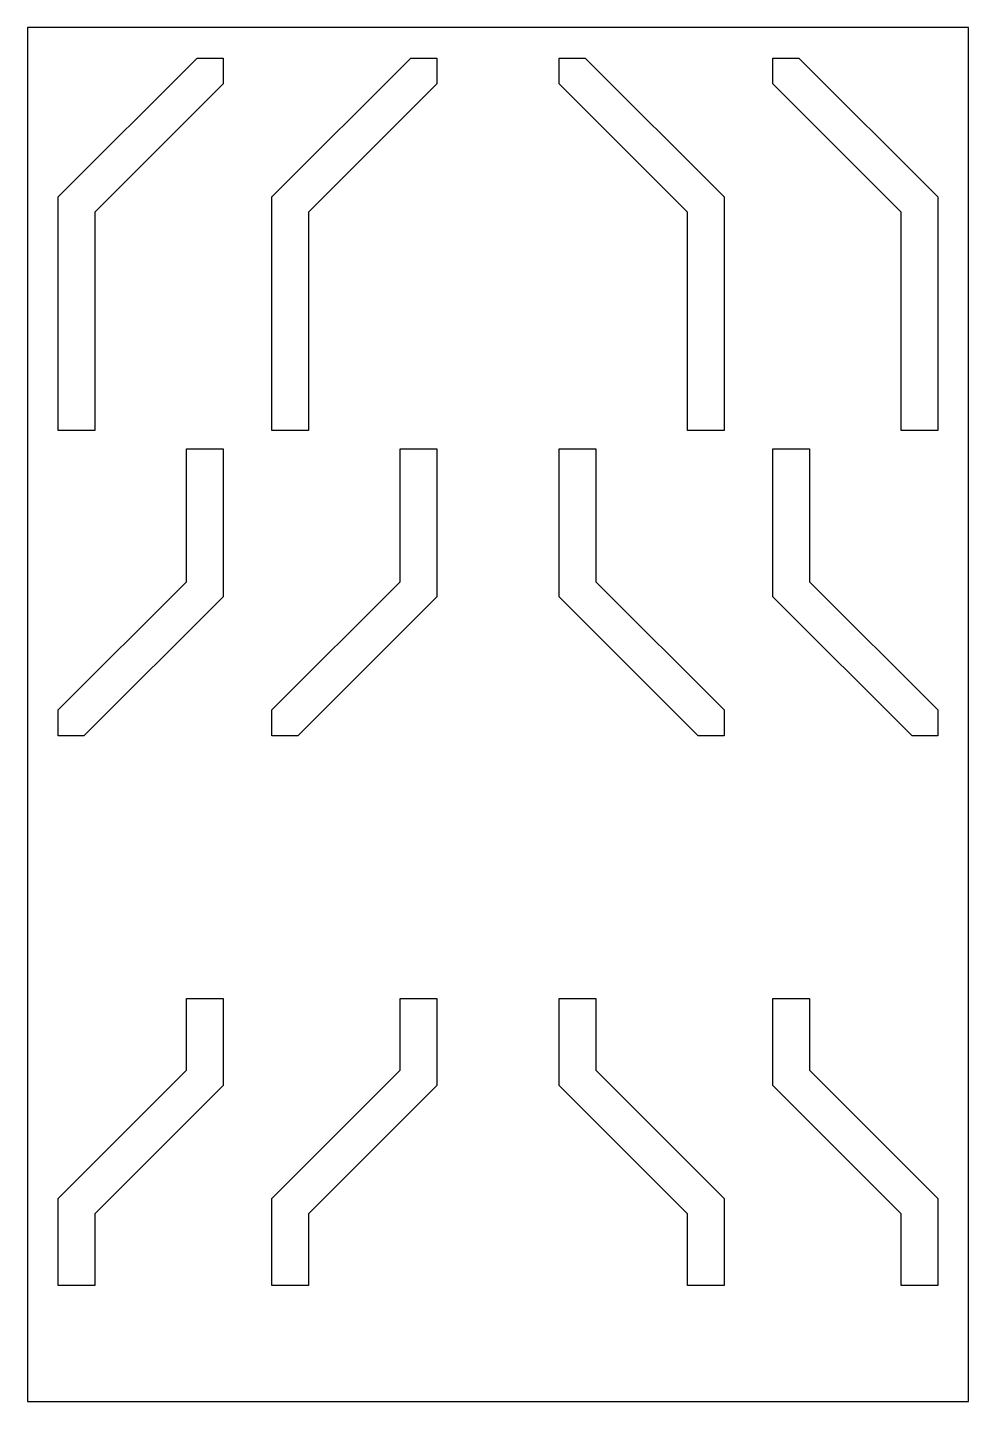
# Model space of a CAD drawing. Header units: metres. Extents: x 0 to 154, y 0 to 225.
import ezdxf

# ---------------------------------------------------------------- set-up
doc = ezdxf.new("R2010")
doc.units = ezdxf.units.M

msp = doc.modelspace()

# ---------------------------------------------------------------- linework, layer by layer
for p, q in [((154, 225), (0, 225)), ((0, 225), (0, 0)), ((154, 0), (154, 225)), ((5, 197.243), (27.7574, 220)), ((27.7574, 220), (32, 220)), ((32, 220), (32, 215.757)), ((40, 197.243), (62.7574, 220)), ((62.7574, 220), (67, 220)), ((67, 220), (67, 215.757)), ((87, 215.757), (87, 220)), ((87, 220), (91.2426, 220)), ((91.2426, 220), (114, 197.243)), ((122, 215.757), (122, 220)), ((122, 220), (126.243, 220)), ((126.243, 220), (149, 197.243)), ((32, 215.757), (11, 194.757)), ((67, 215.757), (46, 194.757)), ((108, 194.757), (87, 215.757)), ((143, 194.757), (122, 215.757)), ((5, 159), (5, 197.243)), ((40, 159), (40, 197.243)), ((114, 197.243), (114, 159)), ((149, 197.243), (149, 159)), ((11, 194.757), (11, 159)), ((46, 194.757), (46, 159)), ((108, 159), (108, 194.757)), ((143, 159), (143, 194.757)), ((11, 159), (5, 159)), ((46, 159), (40, 159)), ((114, 159), (108, 159)), ((149, 159), (143, 159)), ((26, 134.243), (26, 156)), ((26, 156), (32, 156)), ((32, 156), (32, 131.757)), ((61, 134.243), (61, 156)), ((61, 156), (67, 156)), ((67, 156), (67, 131.757)), ((87, 131.757), (87, 156)), ((87, 156), (93, 156)), ((93, 156), (93, 134.243)), ((122, 131.757), (122, 156)), ((122, 156), (128, 156)), ((128, 156), (128, 134.243)), ((5, 113.243), (26, 134.243)), ((40, 113.243), (61, 134.243)), ((93, 134.243), (114, 113.243)), ((128, 134.243), (149, 113.243)), ((32, 131.757), (9.2426, 109)), ((67, 131.757), (44.2426, 109)), ((109.757, 109), (87, 131.757)), ((144.757, 109), (122, 131.757)), ((5, 109), (5, 113.243)), ((40, 109), (40, 113.243)), ((114, 113.243), (114, 109)), ((149, 113.243), (149, 109)), ((9.2426, 109), (5, 109)), ((44.2426, 109), (40, 109)), ((114, 109), (109.757, 109)), ((149, 109), (144.757, 109)), ((26, 54.2426), (26, 66)), ((26, 66), (32, 66)), ((32, 66), (32, 51.7574)), ((61, 54.2426), (61, 66)), ((61, 66), (67, 66)), ((67, 66), (67, 51.7574)), ((87, 51.7574), (87, 66)), ((87, 66), (93, 66)), ((93, 66), (93, 54.2426)), ((122, 51.7574), (122, 66)), ((122, 66), (128, 66)), ((128, 66), (128, 54.2426)), ((5, 33.2426), (26, 54.2426)), ((40, 33.2426), (61, 54.2426)), ((93, 54.2426), (114, 33.2426)), ((128, 54.2426), (149, 33.2426)), ((32, 51.7574), (11, 30.7574)), ((67, 51.7574), (46, 30.7574)), ((108, 30.7574), (87, 51.7574)), ((143, 30.7574), (122, 51.7574)), ((5, 19), (5, 33.2426)), ((40, 19), (40, 33.2426)), ((114, 33.2426), (114, 19)), ((149, 33.2426), (149, 19)), ((11, 30.7574), (11, 19)), ((46, 30.7574), (46, 19)), ((108, 19), (108, 30.7574)), ((143, 19), (143, 30.7574)), ((11, 19), (5, 19)), ((46, 19), (40, 19)), ((114, 19), (108, 19)), ((149, 19), (143, 19)), ((0, 0), (154, 0))]:
    msp.add_line(p, q)

doc.saveas('drawing.dxf')
